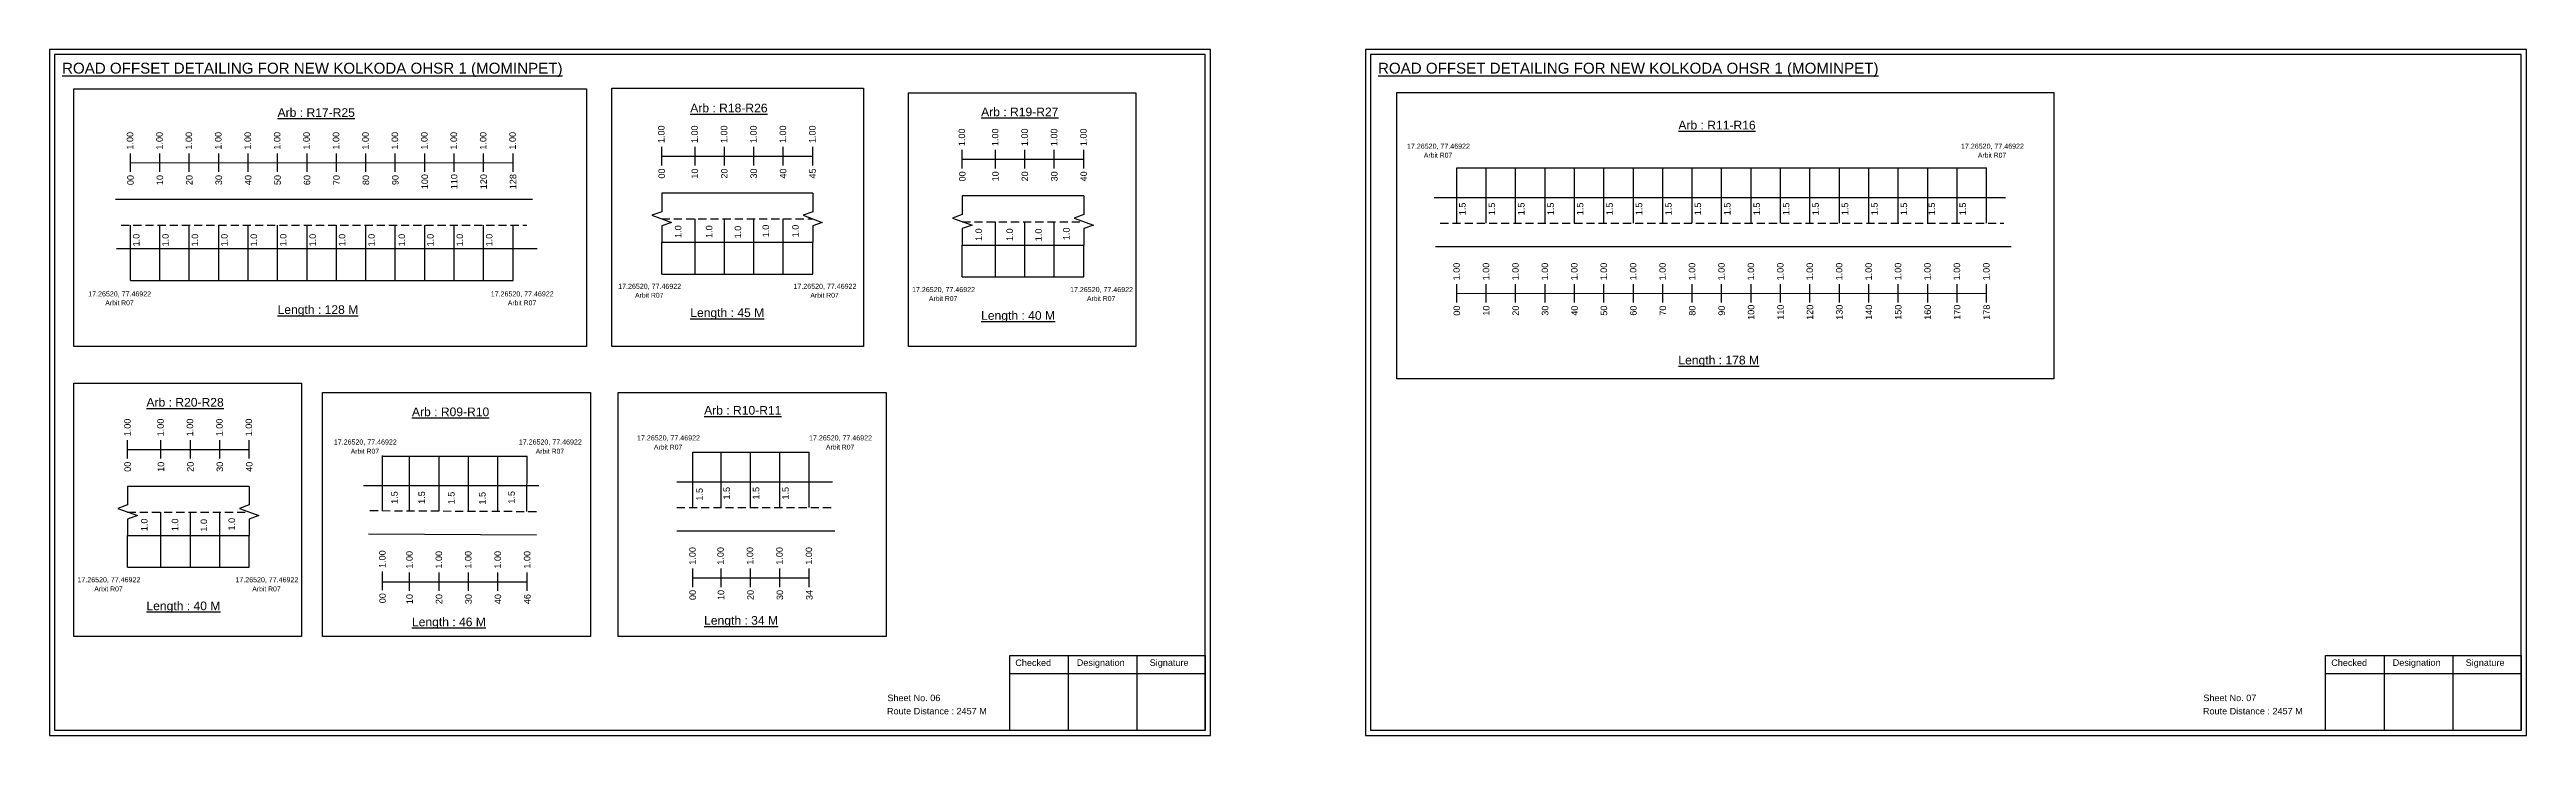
# Model space of a CAD drawing. Header units: inches. Extents: x -117 to 51867, y -12715 to 3423.
# Drawn here: x 3574 to 4719, y -2006 to -1690 of the extents above; entities that cross this region are included whole.
import ezdxf

# ---------------------------------------------------------------- set-up
doc = ezdxf.new("R2010")
doc.units = ezdxf.units.IN
doc.header["$MEASUREMENT"] = 0
doc.linetypes.add('DASHED2', pattern=[0.375, 0.25, -0.125])
doc.layers.add('PDF_Geometry', color=7, linetype='Continuous')
doc.layers.add('PDF_Text', color=5, linetype='Continuous')
doc.styles.add('PDF Arial', font='arial.ttf')
doc.styles.get("Standard").update_dxf_attribs({"font": 'arial.ttf'})

msp = doc.modelspace()

# ---------------------------------------------------------------- linework, layer by layer
at = {"color": 217, "true_color": 0x93278f}
for p, q in [((3611.4, -1746), (3611.4, -1737.5)), ((3625, -1746), (3625, -1737.5)), ((3638.6, -1746), (3638.6, -1737.5)), ((3652.2, -1746), (3652.2, -1737.5)), ((3665.8, -1746), (3665.8, -1737.5)), ((3679.4, -1746), (3679.4, -1737.5)), ((3693, -1746), (3693, -1737.5)), ((3706.6, -1746), (3706.6, -1737.5)), ((3720.2, -1746), (3720.2, -1737.5)), ((3733.8, -1746), (3733.8, -1737.5)), ((3747.4, -1746), (3747.4, -1737.5)), ((3761, -1746), (3761, -1737.5)), ((3774.6, -1746), (3774.6, -1737.5)), ((3788.2, -1746), (3788.2, -1737.5)), ((3856.9, -1743), (3856.9, -1734.5)), ((3856.9, -1738.8), (3926.7, -1738.8)), ((3872.3, -1743), (3872.3, -1734.5)), ((3885.9, -1743), (3885.9, -1734.5)), ((3899.5, -1743), (3899.5, -1734.5)), ((3913.1, -1743), (3913.1, -1734.5)), ((3926.7, -1743), (3926.7, -1734.5)), ((3995.8, -1744.4), (3995.8, -1735.8)), ((4011.1, -1744.4), (4011.1, -1735.8)), ((4024.7, -1744.4), (4024.7, -1735.8)), ((4038.3, -1744.4), (4038.3, -1735.8)), ((4051.9, -1744.4), (4051.9, -1735.8)), ((3611.4, -1741.8), (3788.2, -1741.6)), ((3995.8, -1740.1), (4051.9, -1740.1)), ((4224.3, -1806.3), (4224.3, -1797.8)), ((4224.3, -1802.1), (4469.1, -1802)), ((4237.9, -1806.3), (4237.9, -1797.8)), ((4251.5, -1806.3), (4251.5, -1797.8)), ((4265.1, -1806.3), (4265.1, -1797.8)), ((4278.7, -1806.3), (4278.7, -1797.8)), ((4292.3, -1806.3), (4292.3, -1797.8)), ((4305.9, -1806.3), (4305.9, -1797.8)), ((4319.5, -1806.3), (4319.5, -1797.8)), ((4333.1, -1806.3), (4333.1, -1797.8)), ((4346.7, -1806.3), (4346.7, -1797.8)), ((4360.3, -1806.3), (4360.3, -1797.8)), ((4373.9, -1806.3), (4373.9, -1797.8)), ((4387.5, -1806.3), (4387.5, -1797.8)), ((4401.1, -1806.3), (4401.1, -1797.8)), ((4414.7, -1806.3), (4414.7, -1797.8)), ((4428.3, -1806.3), (4428.3, -1797.8)), ((4441.9, -1806.3), (4441.9, -1797.8)), ((4455.5, -1806.3), (4455.5, -1797.8)), ((4469.1, -1806.3), (4469.1, -1797.8)), ((3610.1, -1878.4), (3610.1, -1869.9)), ((3610.1, -1874.2), (3666.3, -1874.2)), ((3625.5, -1878.4), (3625.5, -1869.9)), ((3639.1, -1878.4), (3639.1, -1869.9)), ((3652.7, -1878.4), (3652.7, -1869.9)), ((3666.3, -1878.4), (3666.3, -1869.9)), ((3727.9, -1939.2), (3727.9, -1930.6)), ((3740.4, -1939.5), (3740.4, -1931)), ((3754, -1939.5), (3754, -1931)), ((3767.6, -1939.5), (3767.6, -1931)), ((3781.2, -1939.5), (3781.2, -1931)), ((3794.8, -1939.5), (3794.8, -1931)), ((3871.3, -1937.7), (3871.3, -1929.1)), ((3871.3, -1933.4), (3925.1, -1933.4)), ((3884.3, -1937.7), (3884.3, -1929.1)), ((3897.9, -1937.7), (3897.9, -1929.1)), ((3911.5, -1937.7), (3911.5, -1929.1)), ((3925.1, -1937.7), (3925.1, -1929.1)), ((3727.9, -1935.3), (3794.8, -1935.3))]:
    msp.add_line(p, q, dxfattribs=at)
for p, q in [((4224.3, -1769.6), (4224.3, -1744.1)), ((4237.9, -1769.6), (4237.9, -1744.1)), ((4251.5, -1769.6), (4251.5, -1744.1)), ((4265.1, -1769.6), (4265.1, -1744.1)), ((4278.7, -1769.6), (4278.7, -1744.1)), ((4292.3, -1769.6), (4292.3, -1744.1)), ((4305.9, -1769.6), (4305.9, -1744.1)), ((4319.5, -1769.6), (4319.5, -1744.1)), ((4333.1, -1769.6), (4333.1, -1744.1)), ((4346.7, -1769.6), (4346.7, -1744.1)), ((4360.3, -1769.6), (4360.3, -1744.1)), ((4373.9, -1769.6), (4373.9, -1744.1)), ((4387.5, -1769.6), (4387.5, -1744.1)), ((4401.1, -1769.6), (4401.1, -1744.1)), ((4414.7, -1769.6), (4414.7, -1744.1)), ((4428.3, -1769.6), (4428.3, -1744.1)), ((4441.9, -1769.6), (4441.9, -1744.1)), ((4455.5, -1769.6), (4455.5, -1744.1)), ((4469.1, -1769.6), (4469.1, -1744.1)), ((3797.2, -1758.8), (3604.5, -1758.8)), ((3926.7, -1755.8), (3856.9, -1755.8)), ((4051.9, -1757.1), (3995.8, -1757.1)), ((4213.8, -1757.8), (4477.9, -1757.8)), ((3611.4, -1796.2), (3611.4, -1770.6)), ((3625, -1796.2), (3625, -1770.6)), ((3638.6, -1796.2), (3638.6, -1770.6)), ((3652.2, -1796.2), (3652.2, -1770.6)), ((3665.8, -1796.2), (3665.8, -1770.6)), ((3679.4, -1796.2), (3679.4, -1770.6)), ((3693, -1796.2), (3693, -1770.6)), ((3706.6, -1796.2), (3706.6, -1770.6)), ((3720.2, -1796.2), (3720.2, -1770.6)), ((3733.8, -1796.2), (3733.8, -1770.6)), ((3747.4, -1796.2), (3747.4, -1770.6)), ((3761, -1796.2), (3761, -1770.6)), ((3774.6, -1796.2), (3774.6, -1770.6)), ((3788.2, -1796.2), (3788.2, -1770.6)), ((3872.3, -1793.2), (3872.3, -1767.6)), ((3885.9, -1793.2), (3885.9, -1767.6)), ((3899.5, -1793.2), (3899.5, -1767.6)), ((3913.1, -1793.2), (3913.1, -1767.6)), ((4011.1, -1794.5), (4011.1, -1769)), ((4024.7, -1794.5), (4024.7, -1769)), ((4038.3, -1794.5), (4038.3, -1769)), ((3605, -1781.4), (3613, -1781.4)), ((3613, -1781.4), (3799.4, -1781.4)), ((3856.9, -1778.4), (3926.7, -1778.4)), ((3856.9, -1793.2), (3856.9, -1778.4)), ((3926.7, -1793.2), (3926.7, -1778.4)), ((3995.8, -1779.8), (4051.9, -1779.8)), ((3995.8, -1794.5), (3995.8, -1779.8)), ((4051.9, -1794.5), (4051.9, -1779.8)), ((4214.5, -1780.5), (4480.5, -1780.5)), ((3727.9, -1902.5), (3727.9, -1877)), ((3871.3, -1901), (3871.3, -1875.4)), ((3884.3, -1901), (3884.3, -1875.4)), ((3897.9, -1901), (3897.9, -1875.4)), ((3911.5, -1901), (3911.5, -1875.4)), ((3925.1, -1901), (3925.1, -1875.4)), ((3740.4, -1902.6), (3740.4, -1877.3)), ((3754, -1902.6), (3754, -1877.3)), ((3767.6, -1902.6), (3767.6, -1877.3)), ((3781.2, -1902.8), (3781.2, -1877.3)), ((3794.6, -1902.8), (3794.8, -1877.3)), ((3666.3, -1891.2), (3610.1, -1891.2)), ((3800.1, -1891), (3719.1, -1891)), ((3863.9, -1889.1), (3935.9, -1889.1)), ((3625.5, -1928.6), (3625.5, -1903.1)), ((3639.1, -1928.6), (3639.1, -1903.1)), ((3652.7, -1928.6), (3652.7, -1903.1)), ((3610.1, -1913.9), (3666.3, -1913.9)), ((3610.1, -1928.6), (3610.1, -1913.9)), ((3666.3, -1928.6), (3666.3, -1913.9)), ((3721.4, -1913.2), (3799.1, -1913.6)), ((3863.9, -1911.8), (3936.9, -1911.8))]:
    msp.add_line(p, q)
at = {"color": 5}
for p, q in [((4224.3, -1744.1), (4469.1, -1744.1)), ((3611.4, -1796.2), (3788.2, -1796.2)), ((3856.9, -1793.2), (3926.7, -1793.2)), ((3995.8, -1794.5), (4051.9, -1794.5)), ((3871.3, -1875.4), (3925.1, -1875.4)), ((3727.9, -1877.3), (3794.8, -1877.3)), ((3610.1, -1928.6), (3666.3, -1928.6))]:
    msp.add_line(p, q, dxfattribs=at)
at = {"linetype": 'DASHED2', "ltscale": 15}
for p, q in [((3607.1, -1770.6), (3794.5, -1770.6)), ((3856.9, -1767.6), (3926.7, -1767.6)), ((3995.8, -1769), (4051.9, -1769)), ((4216.7, -1769.6), (4477.1, -1769.6)), ((3610.1, -1903.1), (3666.3, -1903.1)), ((3722.1, -1902.4), (3800.3, -1902.8)), ((3863.9, -1901), (3936.4, -1901))]:
    msp.add_line(p, q, dxfattribs=at)
for points in [[(3585.2, -1707.7), (3822.2, -1707.7), (3822.2, -1826.6), (3585.2, -1826.6)], [(3833.8, -1707.3), (3950.1, -1707.3), (3950.1, -1826.6), (3833.8, -1826.6)], [(3970.9, -1709.5), (4076, -1709.5), (4076, -1826.6), (3970.9, -1826.6)], [(4196.6, -1709.3), (4500.2, -1709.3), (4500.2, -1841.6), (4196.6, -1841.6)], [(3585.2, -1843.6), (3690.4, -1843.6), (3690.4, -1960.6), (3585.2, -1960.6)], [(3700.2, -1847.9), (3824, -1847.9), (3824, -1960.6), (3700.2, -1960.6)], [(3836.8, -1847.9), (3960.6, -1847.9), (3960.6, -1960.6), (3836.8, -1960.6)]]:
    msp.add_lwpolyline(points, close=True)
at = {"linetype": 'Continuous'}
for points in [[(3856.9, -1755.8), (3856.9, -1764.4), (3852.4, -1766), (3861.4, -1769.3), (3856.9, -1770.9), (3856.9, -1778.4)], [(3926.7, -1755.8), (3926.7, -1764.4), (3922.2, -1766), (3931.1, -1769.3), (3926.7, -1770.9), (3926.7, -1778.4)], [(3995.8, -1757.1), (3995.8, -1765.7), (3991.3, -1767.3), (4000.3, -1770.6), (3995.8, -1772.2), (3995.8, -1779.8)], [(4051.9, -1757.1), (4051.9, -1765.7), (4047.5, -1767.3), (4056.4, -1770.6), (4051.9, -1772.2), (4051.9, -1779.8)], [(4051.9, -1757.1), (4051.9, -1765.7), (4047.5, -1767.3), (4056.4, -1770.6), (4051.9, -1772.2), (4051.9, -1779.8)], [(3610.1, -1891.2), (3610.1, -1899.8), (3605.6, -1901.4), (3614.6, -1904.7), (3610.1, -1906.3), (3610.1, -1913.9)], [(3666.3, -1891.2), (3666.3, -1899.8), (3661.8, -1901.4), (3670.8, -1904.7), (3666.3, -1906.3), (3666.3, -1913.9)], [(3666.3, -1891.2), (3666.3, -1899.8), (3661.8, -1901.4), (3670.8, -1904.7), (3666.3, -1906.3), (3666.3, -1913.9)]]:
    msp.add_lwpolyline(points, dxfattribs=at)
at = {"layer": 'PDF_Geometry'}
for points in [[(3574, -1689.5), (3574, -2006.2), (4110.5, -2006.2), (4110.5, -1689.5)], [(3576.3, -1691.8), (3576.3, -2003.8), (4108.1, -2003.8), (4108.1, -1691.8)], [(4182.1, -1689.5), (4182.1, -2006.2), (4718.6, -2006.2), (4718.6, -1689.5)], [(4184.4, -1691.8), (4184.4, -2003.8), (4716.2, -2003.8), (4716.2, -1691.8)]]:
    msp.add_lwpolyline(points, close=True, dxfattribs=at)
at = {"layer": 'PDF_Geometry', "color": 242, "true_color": 0xcc1f26}
for points in [[(4108.1, -2003.9), (4017.7, -2003.9), (4017.7, -1969.3), (4108.1, -1969.3)], [(4716.2, -2003.9), (4625.8, -2003.9), (4625.8, -1969.3), (4716.2, -1969.3)]]:
    msp.add_lwpolyline(points, close=True, dxfattribs=at)
for points in [[(4017.7, -1977.7), (4108.1, -1977.7)], [(4044.7, -1969.3), (4044.7, -2003.9)], [(4076.4, -1969.3), (4076.4, -2003.9)], [(4625.8, -1977.7), (4716.2, -1977.7)], [(4652.8, -1969.3), (4652.8, -2003.9)], [(4684.5, -1969.3), (4684.5, -2003.9)]]:
    msp.add_lwpolyline(points, dxfattribs=at)

# ---------------------------------------------------------------- texts
at = {"color": 242, "true_color": 0xcd2027}
for s, height, p in [('%%UROAD OFFSET DETAILING FOR NEW KOLKODA OHSR 1 (MOMINPET)', 5, (3579.8, -1700.6)), ('%%UROAD OFFSET DETAILING FOR NEW KOLKODA OHSR 1 (MOMINPET)', 5, (4187.9, -1700.6)), ('%%UArb : R17-R25', 4, (3679.4, -1720.6)), ('%%UArb : R18-R26', 4, (3870.1, -1718.5)), ('%%UArb : R19-R27', 4, (4004.5, -1720.3)), ('%%UArb : R11-R16', 4, (4326.7, -1726.4)), ('%%ULength : 128 M', 4, (3679.4, -1811.6)), ('%%ULength : 45 M', 4, (3870.1, -1813)), ('%%ULength : 40 M', 4, (4004.5, -1814.3)), ('%%ULength : 178 M', 4, (4326.7, -1834.9)), ('%%UArb : R20-R28', 4, (3618.8, -1854.4)), ('%%UArb : R10-R11', 4, (3876.5, -1858.1)), ('%%UArb : R09-R10', 4, (3741.5, -1858.8)), ('%%ULength : 40 M', 4, (3618.8, -1948.4)), ('%%ULength : 46 M', 4, (3741.5, -1955.8)), ('%%ULength : 34 M', 4, (3876.5, -1955.1))]:
    msp.add_text(s, height=height, dxfattribs=at).set_placement(p)
at = {"color": 217, "true_color": 0x93278f}
for s, p in [('1.00', (3612.7, -1735.7)), ('1.00', (3626.3, -1735.7)), ('1.00', (3639.9, -1735.7)), ('1.00', (3653.5, -1735.7)), ('1.00', (3667.1, -1735.7)), ('1.00', (3680.7, -1735.7)), ('1.00', (3694.3, -1735.7)), ('1.00', (3707.9, -1735.7)), ('1.00', (3721.5, -1735.7)), ('1.00', (3735.1, -1735.7)), ('1.00', (3748.7, -1735.7)), ('1.00', (3762.3, -1735.7)), ('1.00', (3775.9, -1735.7)), ('1.00', (3789.5, -1735.7)), ('1.00', (3858.2, -1732.7)), ('1.00', (3873.6, -1732.7)), ('1.00', (3887.2, -1732.7)), ('1.00', (3900.8, -1732.7)), ('1.00', (3914.4, -1732.7)), ('1.00', (3928, -1732.7)), ('1.00', (3997.1, -1734.1)), ('1.00', (4012.5, -1734.1)), ('1.00', (4026.1, -1734.1)), ('1.00', (4039.7, -1734.1)), ('1.00', (4053.3, -1734.1)), ('00', (3612.9, -1752.1)), ('10', (3626.5, -1752.1)), ('20', (3640.1, -1752.1)), ('30', (3653.7, -1752.1)), ('40', (3667.3, -1752.1)), ('50', (3680.9, -1752.1)), ('60', (3694.5, -1752.1)), ('70', (3708.1, -1752.1)), ('80', (3721.7, -1752.1)), ('90', (3735.3, -1752.1)), ('100', (3748.9, -1754)), ('110', (3762.5, -1754)), ('120', (3776.1, -1754)), ('128', (3789.7, -1754)), ('00', (3858.4, -1749.1)), ('10', (3873.7, -1749.1)), ('20', (3887.3, -1749.1)), ('30', (3900.9, -1749.1)), ('40', (3914.5, -1749.1)), ('45', (3928.1, -1749.1)), ('00', (3997.3, -1750.4)), ('10', (4012.6, -1750.4)), ('20', (4026.2, -1750.4)), ('30', (4039.8, -1750.4)), ('40', (4053.4, -1750.4)), ('1.00', (4225.7, -1796.1)), ('1.00', (4239.3, -1796.1)), ('1.00', (4252.9, -1796.1)), ('1.00', (4266.5, -1796.1)), ('1.00', (4280.1, -1796.1)), ('1.00', (4293.7, -1796.1)), ('1.00', (4307.3, -1796.1)), ('1.00', (4320.9, -1796.1)), ('1.00', (4334.5, -1796.1)), ('1.00', (4348.1, -1796.1)), ('1.00', (4361.7, -1796.1)), ('1.00', (4375.3, -1796.1)), ('1.00', (4388.9, -1796.1)), ('1.00', (4402.5, -1796.1)), ('1.00', (4416.1, -1796.1)), ('1.00', (4429.7, -1796.1)), ('1.00', (4443.3, -1796.1)), ('1.00', (4456.9, -1796.1)), ('1.00', (4470.5, -1796.1)), ('00', (4225.8, -1812.4)), ('10', (4239.4, -1812.4)), ('20', (4253, -1812.4)), ('30', (4266.6, -1812.4)), ('40', (4280.2, -1812.4)), ('50', (4293.8, -1812.4)), ('60', (4307.4, -1812.4)), ('70', (4321, -1812.4)), ('80', (4334.6, -1812.4)), ('90', (4348.2, -1812.4)), ('100', (4361.8, -1814.3)), ('110', (4375.4, -1814.3)), ('120', (4389, -1814.3)), ('130', (4402.6, -1814.3)), ('140', (4416.2, -1814.3)), ('150', (4429.8, -1814.3)), ('160', (4443.4, -1814.3)), ('170', (4457, -1814.3)), ('178', (4470.6, -1814.3)), ('1.00', (3611.5, -1868.1)), ('1.00', (3626.8, -1868.1)), ('1.00', (3640.4, -1868.1)), ('1.00', (3654, -1868.1)), ('1.00', (3667.6, -1868.1)), ('00', (3611.6, -1884.5)), ('10', (3627, -1884.5)), ('20', (3640.6, -1884.5)), ('30', (3654.2, -1884.5)), ('40', (3667.8, -1884.5)), ('1.00', (3729.3, -1928.9)), ('1.00', (3741.8, -1929.2)), ('1.00', (3755.4, -1929.2)), ('1.00', (3769, -1929.2)), ('1.00', (3782.6, -1929.2)), ('1.00', (3796.2, -1929.2)), ('1.00', (3872.6, -1927.4)), ('1.00', (3885.6, -1927.4)), ('1.00', (3899.2, -1927.4)), ('1.00', (3912.8, -1927.4)), ('1.00', (3926.4, -1927.4)), ('00', (3729.4, -1945.2)), ('10', (3741.9, -1945.6)), ('20', (3755.5, -1945.6)), ('30', (3769.1, -1945.6)), ('40', (3782.7, -1945.6)), ('46', (3796.3, -1945.6)), ('00', (3872.7, -1943.7)), ('10', (3885.8, -1943.7)), ('20', (3899.4, -1943.7)), ('30', (3913, -1943.7)), ('34', (3926.6, -1943.7))]:
    msp.add_text(s, height=3, rotation=90, dxfattribs=at).set_placement(p)
at = {"color": 5}
for s, height, p in [('17.26520, 77.46922', 2.34, (4201.3, -1735.3)), ('Arbit R07', 2.25, (4209.1, -1739.4)), ('17.26520, 77.46922', 2.34, (4457.3, -1735.3)), ('Arbit R07', 2.25, (4465.1, -1739.4)), ('17.26520, 77.46922', 2.34, (3591.9, -1803.5)), ('Arbit R07', 2.25, (3599.8, -1807.6)), ('17.26520, 77.46922', 2.34, (3777.9, -1803.5)), ('Arbit R07', 2.25, (3785.8, -1807.6)), ('17.26520, 77.46922', 2.34, (3836.8, -1800)), ('Arbit R07', 2.25, (3844.6, -1804.1)), ('17.26520, 77.46922', 2.34, (3917.8, -1800)), ('Arbit R07', 2.25, (3925.6, -1804.1)), ('17.26520, 77.46922', 2.34, (3972.6, -1801.5)), ('Arbit R07', 2.25, (3980.4, -1805.6)), ('17.26520, 77.46922', 2.34, (4045.6, -1801.5)), ('Arbit R07', 2.25, (4053.4, -1805.6)), ('17.26520, 77.46922', 2.34, (3705.4, -1871.9)), ('Arbit R07', 2.25, (3713.2, -1876.1)), ('17.26520, 77.46922', 2.34, (3790.9, -1871.9)), ('Arbit R07', 2.25, (3798.7, -1876.1)), ('17.26520, 77.46922', 2.34, (3845.5, -1870)), ('Arbit R07', 2.25, (3853.3, -1874.2)), ('17.26520, 77.46922', 2.34, (3925, -1870)), ('Arbit R07', 2.25, (3932.8, -1874.2)), ('17.26520, 77.46922', 2.34, (3586.9, -1935.5)), ('17.26520, 77.46922', 2.34, (3659.9, -1935.5)), ('Arbit R07', 2.25, (3594.7, -1939.7)), ('Arbit R07', 2.25, (3667.7, -1939.7))]:
    msp.add_text(s, height=height, dxfattribs=at).set_placement(p)
for s, p in [('1.5', (4228.4, -1766)), ('1.5', (4242, -1766)), ('1.5', (4255.6, -1766)), ('1.5', (4269.2, -1766)), ('1.5', (4282.8, -1766)), ('1.5', (4296.4, -1766)), ('1.5', (4310, -1766)), ('1.5', (4323.6, -1766)), ('1.5', (4337.2, -1766)), ('1.5', (4350.8, -1766)), ('1.5', (4364.4, -1766)), ('1.5', (4378, -1766)), ('1.5', (4391.6, -1766)), ('1.5', (4405.2, -1766)), ('1.5', (4418.8, -1766)), ('1.5', (4432.4, -1766)), ('1.5', (4445.3, -1766)), ('1.5', (4459.6, -1766)), ('1.0', (3866, -1776.5)), ('1.0', (3880.3, -1776.5)), ('1.0', (3893.6, -1776.7)), ('1.0', (3906.5, -1776.2)), ('1.0', (3920.2, -1776.2)), ('1.0', (4004.9, -1777.9)), ('1.0', (4019.2, -1777.9)), ('1.0', (4032.5, -1778)), ('1.0', (4045.4, -1777.5)), ('1.0', (3615.6, -1780.4)), ('1.0', (3629.1, -1780.4)), ('1.0', (3642.7, -1780.4)), ('1.0', (3656.3, -1780.4)), ('1.0', (3669.9, -1780.4)), ('1.0', (3683.5, -1780.4)), ('1.0', (3697.1, -1780.4)), ('1.0', (3710.7, -1780.4)), ('1.0', (3724.3, -1780.4)), ('1.0', (3738.3, -1780.4)), ('1.0', (3751.5, -1780.4)), ('1.0', (3765.1, -1780.4)), ('1.0', (3778.7, -1780.4)), ('1.5', (3734.9, -1899.3)), ('1.5', (3747.5, -1899.3)), ('1.5', (3761.2, -1899.5)), ('1.5', (3775.5, -1899.6)), ('1.5', (3789, -1899.2)), ('1.5', (3875.9, -1897.8)), ('1.5', (3888.4, -1897.3)), ('1.5', (3902, -1897.3)), ('1.5', (3915.6, -1897.3)), ('1.0', (3619.3, -1911.9)), ('1.0', (3633.5, -1911.9)), ('1.0', (3646.8, -1912.1)), ('1.0', (3659.7, -1911.6))]:
    msp.add_text(s, height=3, rotation=90).set_placement(p)
for s, p in [('Sheet No. 06', (3961.2, -1990.4)), ('Sheet No. 07', (4569.3, -1990.4)), ('Route Distance : 2457 M', (3961, -1996.5)), ('Route Distance : 2457 M', (4569.1, -1996.5))]:
    msp.add_text(s, height=3).set_placement(p)
at = {"layer": 'PDF_Text', "color": 7, "attachment_point": 7, "style": 'PDF Arial'}
for s, insert, char_height in [('Checked', (4020.3, -1974.2), 3), ('Designation', (4048.7, -1975), 3.001), ('Signature', (4082.4, -1975), 3), ('Checked', (4628.4, -1974.2), 3), ('Designation', (4656.8, -1975), 3.001), ('Signature', (4690.5, -1975), 3)]:
    msp.add_mtext(s, dxfattribs=dict(at, insert=insert, char_height=char_height))

doc.saveas('drawing.dxf')
